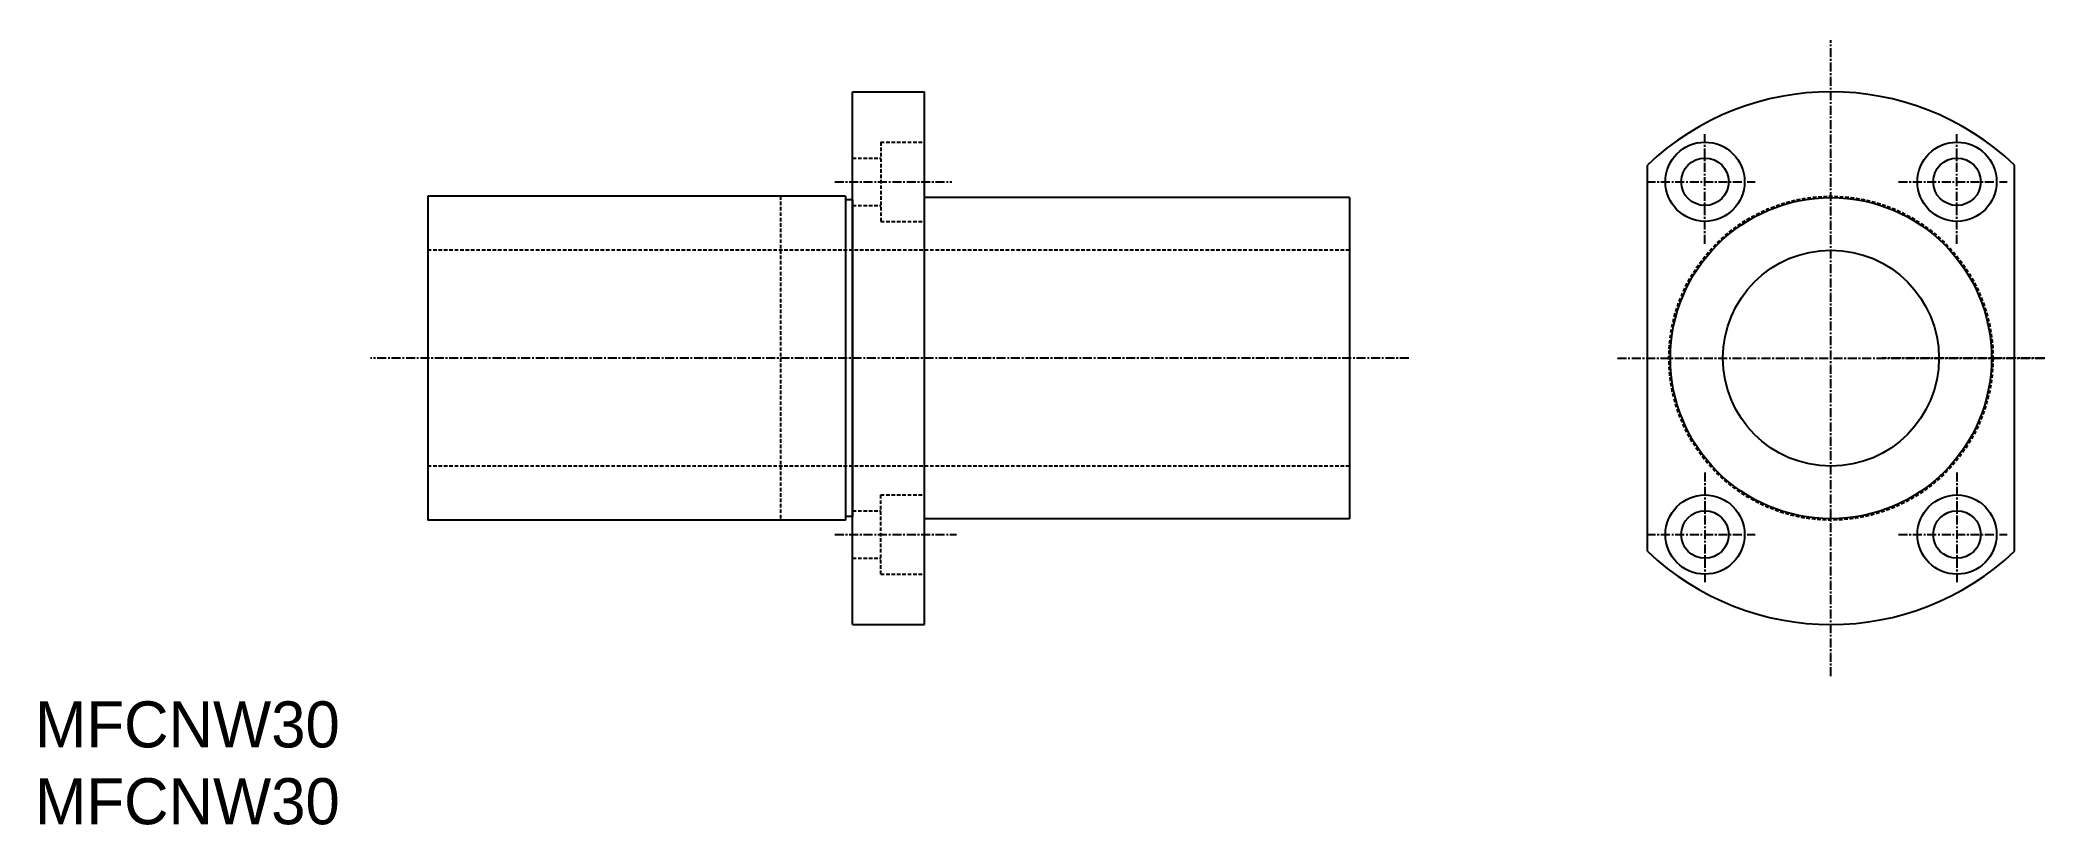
# Model space of a CAD drawing. Extents: x 11 to 289, y 10 to 119.
import ezdxf

# ---------------------------------------------------------------- set-up
doc = ezdxf.new("R2010")
doc.units = 0
doc.linetypes.add('CENTER', pattern=[2, 1.25, -0.25, 0.25, -0.25])
doc.linetypes.add('DASHED', pattern=[0.75, 0.5, -0.25])
doc.layers.get('0').update_dxf_attribs({"linetype": 'CONTINUOUS'})
doc.layers.add('CENTER', color=1, linetype='CENTER')

msp = doc.modelspace()

# ---------------------------------------------------------------- linework, layer by layer
at = {"color": 7, "linetype": 'CONTINUOUS'}
for p, q in [((123.53, 37.74), (123.53, 111.74)), ((123.53, 111.74), (133.53, 111.74)), ((133.53, 37.74), (133.53, 111.74)), ((233.89, 47.93), (233.89, 101.55)), ((284.89, 47.93), (284.89, 101.55)), ((122.53, 97.24), (64.53, 97.24)), ((64.53, 97.24), (64.53, 52.24)), ((122.53, 97.24), (122.53, 52.24)), ((123.53, 96.74), (122.53, 96.74)), ((123.53, 97.24), (123.53, 97.24)), ((123.53, 96.74), (123.53, 52.74)), ((192.53, 97.04), (133.53, 97.04)), ((192.53, 97.04), (192.53, 52.44)), ((122.53, 52.24), (64.53, 52.24)), ((123.53, 52.74), (122.53, 52.74)), ((192.53, 52.44), (133.53, 52.44)), ((123.53, 37.74), (133.53, 37.74))]:
    msp.add_line(p, q, dxfattribs=at)
at = {"color": 3, "linetype": 'DASHED'}
for p, q in [((127.43, 104.74), (127.43, 93.74)), ((127.43, 104.74), (133.53, 104.74)), ((123.53, 102.54), (127.43, 102.54)), ((113.53, 97.24), (113.53, 52.24)), ((123.53, 95.94), (127.43, 95.94)), ((127.43, 93.74), (133.53, 93.74)), ((192.53, 89.74), (64.53, 89.74)), ((192.53, 59.74), (64.53, 59.74)), ((127.43, 44.74), (127.43, 55.74)), ((127.43, 55.74), (133.53, 55.74)), ((123.53, 53.54), (127.43, 53.54)), ((123.53, 46.94), (127.43, 46.94)), ((127.43, 44.74), (133.53, 44.74))]:
    msp.add_line(p, q, dxfattribs=at)
at = {"color": 7, "linetype": 'CONTINUOUS'}
for centre, radius in [((241.89, 99.24), 5.5), ((276.89, 99.24), 5.5), ((241.89, 99.24), 3.3), ((276.89, 99.24), 3.3), ((259.39, 74.74), 22.3), ((259.39, 74.74), 15), ((241.89, 50.24), 5.5), ((276.89, 50.24), 5.5), ((241.89, 50.24), 3.3), ((276.89, 50.24), 3.3)]:
    msp.add_circle(centre, radius, dxfattribs=at)
at = {"color": 3, "linetype": 'DASHED'}
msp.add_circle((259.39, 74.74), 22.5, dxfattribs=at)
at = {"color": 7, "linetype": 'CONTINUOUS'}
for start, end in [(46.434, 133.566), (226.434, 313.566)]:
    msp.add_arc((259.39, 74.74), 37, start, end, dxfattribs=at)
at = {"layer": 'CENTER', "color": 1, "linetype": 'CENTER'}
for p, q in [((259.39, 30.56), (259.39, 118.92)), ((241.89, 90.61), (241.89, 106.08)), ((276.89, 90.61), (276.89, 106.08)), ((121.05, 99.24), (137.32, 99.24)), ((233.77, 99.24), (248.87, 99.24)), ((268.77, 99.24), (283.87, 99.24)), ((200.77, 74.74), (56.57, 74.74)), ((229.73, 74.74), (289.1, 74.74)), ((289.1, 74.74), (266.51, 74.74)), ((241.89, 58.87), (241.89, 43.4)), ((276.89, 58.87), (276.89, 43.4)), ((121.05, 50.24), (137.97, 50.24)), ((233.77, 50.24), (248.87, 50.24)), ((268.77, 50.24), (283.87, 50.24))]:
    msp.add_line(p, q, dxfattribs=at)

# ---------------------------------------------------------------- texts
at = {"color": 7, "linetype": 'CONTINUOUS'}
for p in [(10, 20.67), (10, 10)]:
    msp.add_text('MFCNW30', height=6.4, dxfattribs=at).set_placement(p)

doc.saveas('drawing.dxf')
